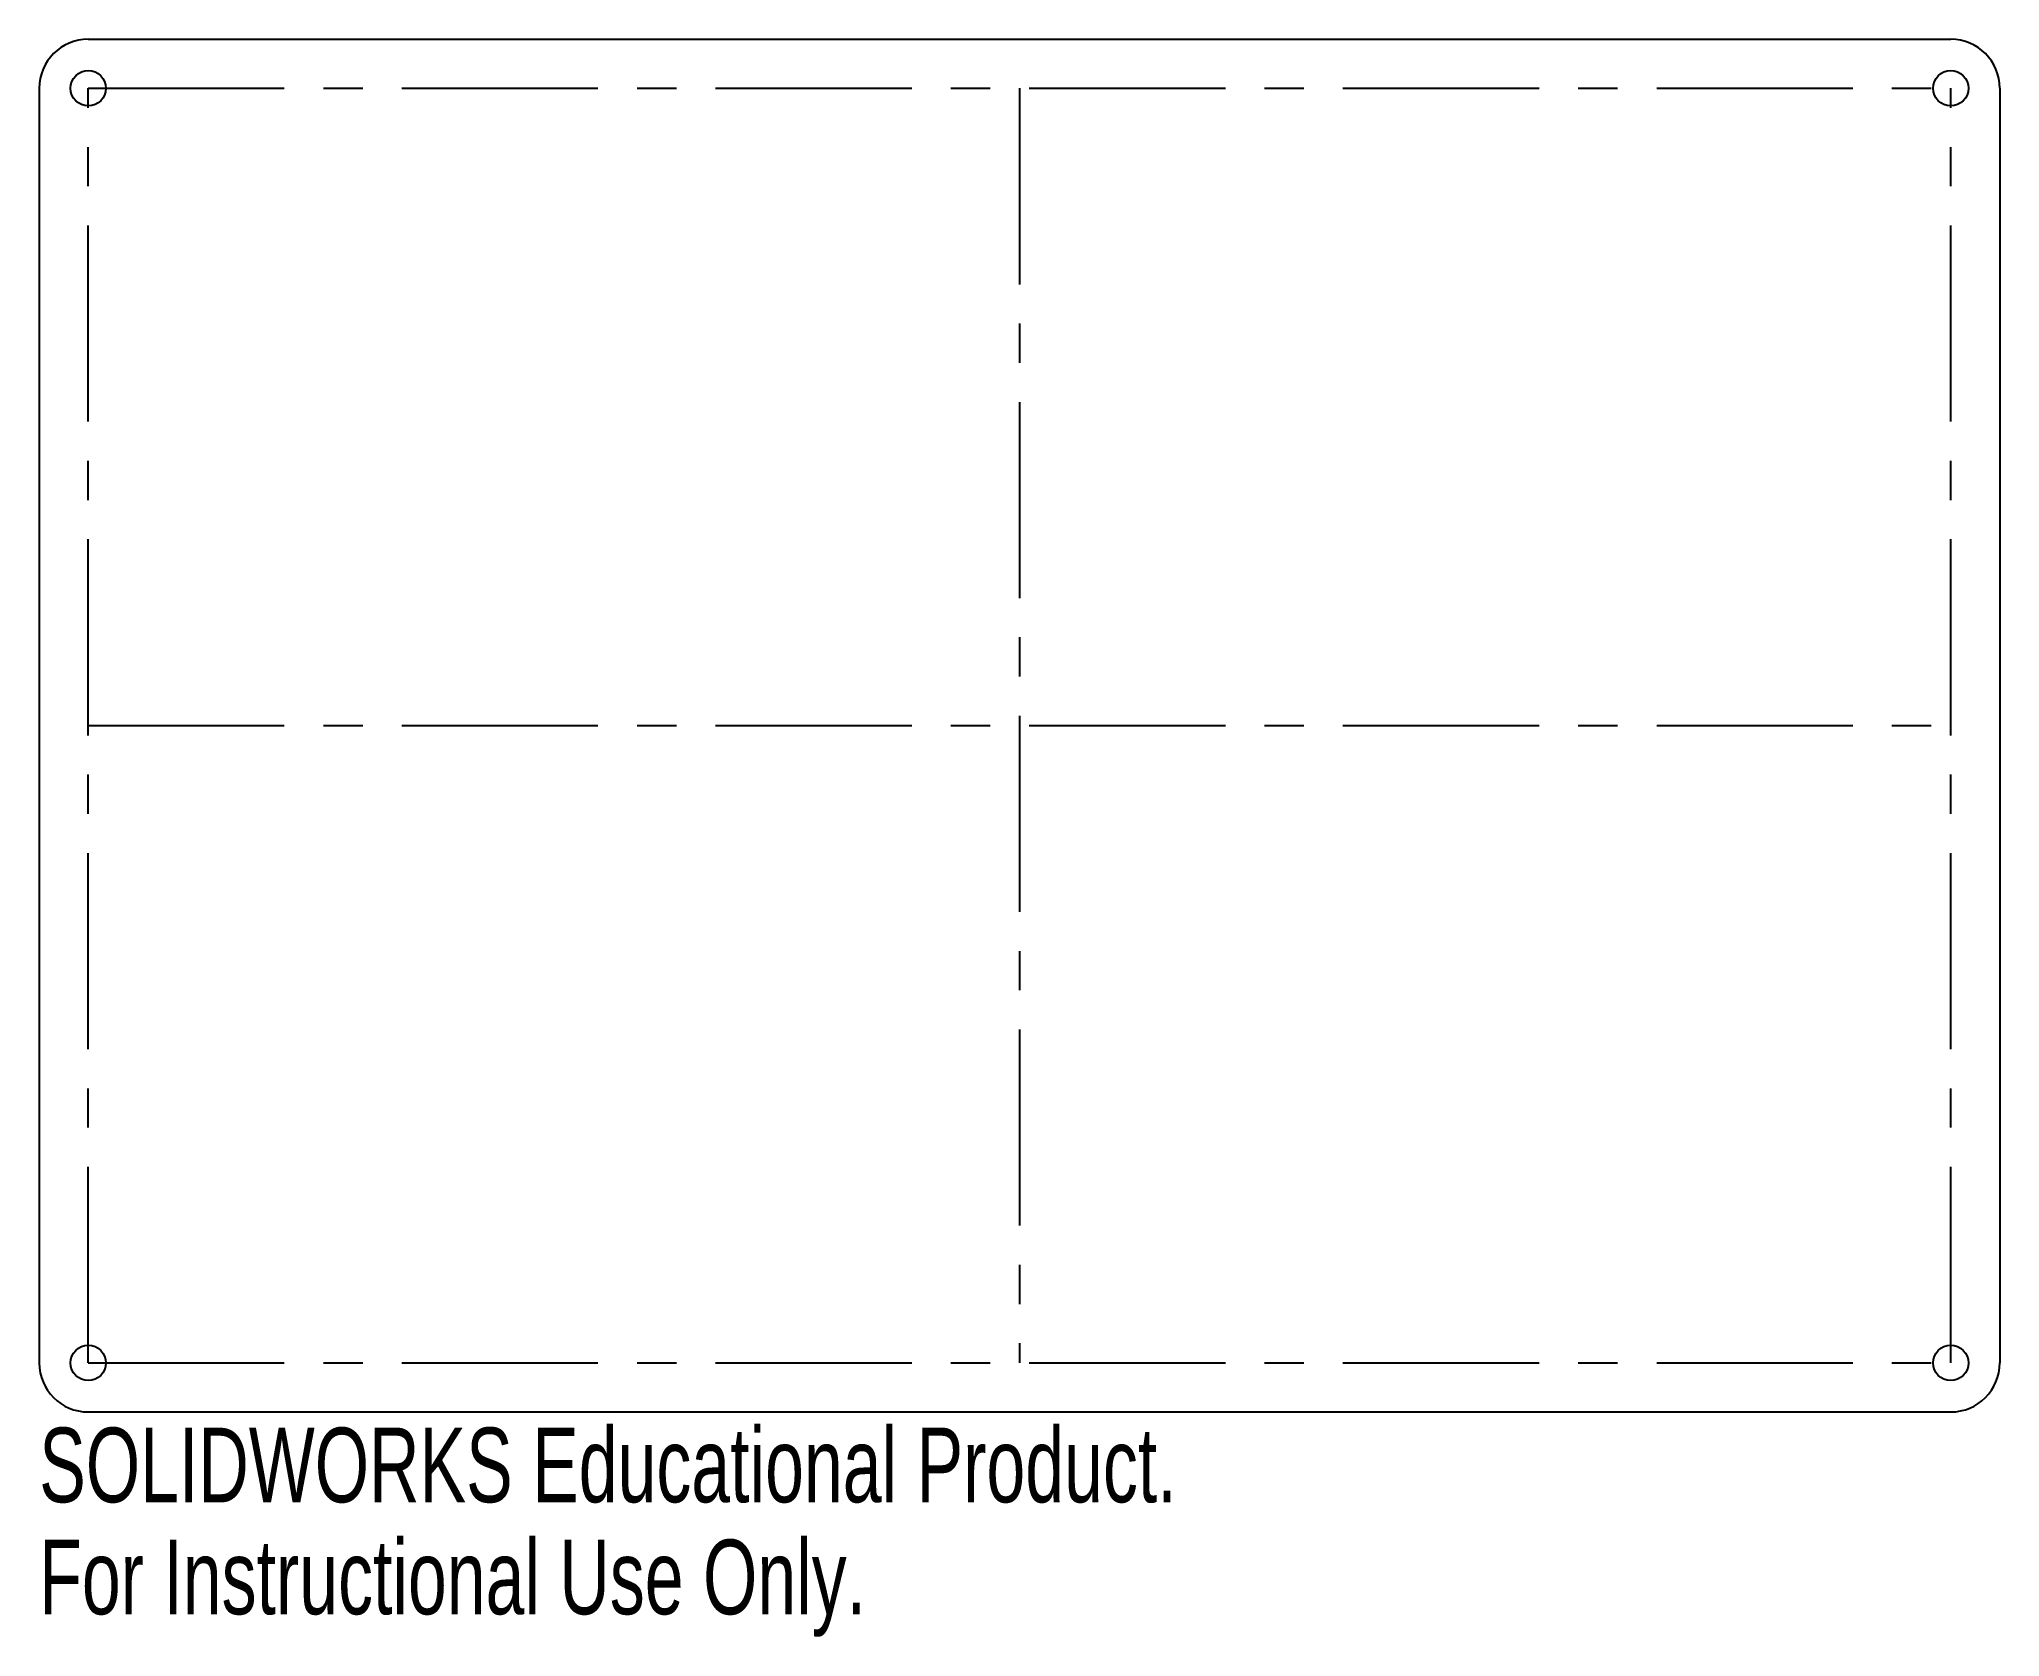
# Model space of a CAD drawing. Header units: inches. Extents: x -0.13 to 4.88, y -0.7 to 3.38.
import ezdxf

# ---------------------------------------------------------------- set-up
doc = ezdxf.new("R2010")
doc.units = ezdxf.units.IN
doc.header["$MEASUREMENT"] = 0
doc.linetypes.add('CENTERX2', pattern=[0.8, 0.5, -0.1, 0.1, -0.1])
doc.styles.add('SLDTEXTSTYLE0', font='TXT', dxfattribs={"width": 0.7})

msp = doc.modelspace()

# ---------------------------------------------------------------- linework, layer by layer
at = {"color": 7, "linetype": 'Continuous'}
for p, q in [((0, 3.375), (4.75, 3.375)), ((-0.125, 3.25), (-0.125, 0)), ((4.875, 3.25), (4.875, 0)), ((0, -0.125), (4.75, -0.125))]:
    msp.add_line(p, q, dxfattribs=at)
at = {"color": 7, "linetype": 'CENTERX2'}
for p, q in [((0, 0), (0, 3.25)), ((0, 3.25), (4.75, 3.25)), ((2.375, 3.25), (2.375, 0)), ((4.75, 0), (4.75, 3.25)), ((0, 1.625), (4.75, 1.625)), ((0, 0), (4.75, 0))]:
    msp.add_line(p, q, dxfattribs=at)
at = {"color": 7, "linetype": 'Continuous'}
for centre in [(0, 3.25), (4.75, 3.25), (0, 0), (4.75, 0)]:
    msp.add_circle(centre, 0.045, dxfattribs=at)
for centre, start, end in [((0, 3.25), 90, 180), ((4.75, 3.25), 0, 90), ((0, 0), 180, 270), ((4.75, 0), 270, 0)]:
    msp.add_arc(centre, 0.125, start, end, dxfattribs=at)

# ---------------------------------------------------------------- texts
at = {"color": 7, "linetype": 'Continuous', "char_height": 0.1903, "attachment_point": 1, "style": 'SLDTEXTSTYLE0'}
for s, insert in [('SOLIDWORKS Educational Product.', (-0.125, -0.1651)), ('For Instructional Use Only.', (-0.125, -0.4506))]:
    msp.add_mtext(s, dxfattribs=dict(at, insert=insert))

doc.saveas('drawing.dxf')
